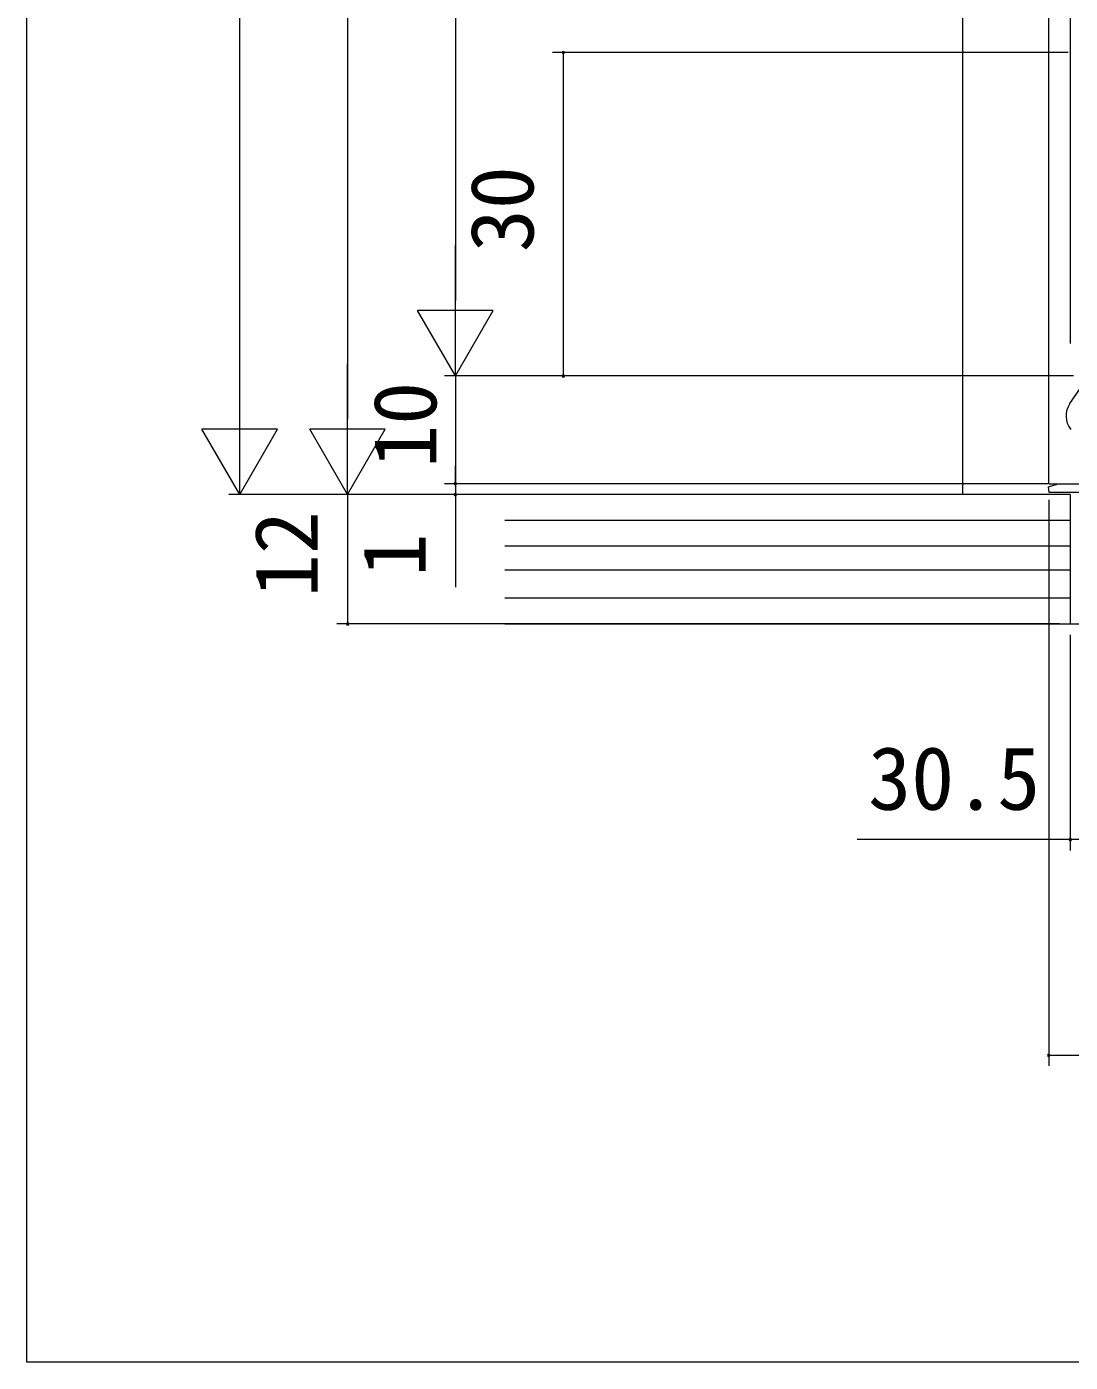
# Model space of a CAD drawing. Units: millimetres, scale not verified. Extents: x -1188 to -194, y -840 to 760.
# Drawn here: x -1188 to -1091.3, y -840 to -716.1 of the extents above; entities that cross this region are included whole.
import ezdxf
from ezdxf.enums import TextEntityAlignment as Align

# ---------------------------------------------------------------- set-up
doc = ezdxf.new("R2010")
doc.units = ezdxf.units.MM
doc.header["$LTSCALE"] = 4
for name, color, linetype, lineweight in [('0-2_YKK_ZWAK', 7, 'Continuous', 9), ('0-3_YKK_D', 6, 'Continuous', 9), ('0-4_YKK_11', 7, 'Continuous', 9), ('0-5_YKK_12', 2, 'Continuous', 9), ('0-7_YKK_13', 4, 'Continuous', 9), ('0-8_YSS_K', 3, 'Continuous', 9)]:
    doc.layers.add(name, color=color, linetype=linetype, lineweight=lineweight)
doc.styles.add('ＭＳ ゴシック', font='')
doc.styles.get('ＭＳ ゴシック').set_extended_font_data('MS Gothic')

msp = doc.modelspace()

# ---------------------------------------------------------------- linework, layer by layer
at = {"layer": '0-2_YKK_ZWAK'}
for p, q in [((-1188, -840), (-1188, 720)), ((-198, -840), (-1188, -840))]:
    msp.add_line(p, q, dxfattribs=at)
at = {"layer": '0-3_YKK_D'}
for p, q in [((-1168.26, -752.518), (-1168.26, -283.521)), ((-1158.26, -285.521), (-1158.26, -752.518)), ((-1148.26, -301.021), (-1148.26, -741.521)), ((-1091.462, -718.521), (-1139.26, -718.521)), ((-1138.26, -718.521), (-1138.26, -748.521)), ((-1148.26, -748.521), (-1148.26, -736.397)), ((-1144.76, -742.459), (-1151.76, -742.459)), ((-1148.26, -748.521), (-1151.76, -742.459)), ((-1148.26, -748.521), (-1144.76, -742.459)), ((-1168.26, -759.518), (-1168.26, -747.394)), ((-1158.26, -759.518), (-1158.26, -747.394)), ((-1091.262, -748.521), (-1149.26, -748.521)), ((-1098.762, -748.521), (-1149.26, -748.521)), ((-1148.26, -748.521), (-1148.26, -758.518)), ((-1090.962, -748.521), (-1139.26, -748.521)), ((-1164.76, -753.456), (-1171.76, -753.456)), ((-1168.26, -759.518), (-1171.76, -753.456)), ((-1168.26, -759.518), (-1164.76, -753.456)), ((-1154.76, -753.456), (-1161.76, -753.456)), ((-1158.26, -759.518), (-1161.76, -753.456)), ((-1158.26, -759.518), (-1154.76, -753.456)), ((-1148.26, -758.518), (-1148.26, -756.818)), ((-1093.339, -758.518), (-1149.26, -758.518)), ((-1093.339, -758.518), (-1149.26, -758.518)), ((-1092.262, -759.518), (-1169.26, -759.518)), ((-1092.262, -759.518), (-1159.26, -759.518)), ((-1092.262, -759.518), (-1159.26, -759.518)), ((-1158.26, -759.518), (-1158.26, -771.518)), ((-1092.262, -759.518), (-1149.26, -759.518)), ((-1093.262, -760.018), (-1093.262, -812.518)), ((-1092.262, -771.518), (-1159.26, -771.518)), ((-1091.262, -772.518), (-1091.262, -792.518)), ((-1091.262, -791.518), (-1111.002, -791.518)), ((-1060.762, -791.518), (-1091.262, -791.518)), ((-1093.262, -811.518), (-1058.762, -811.518))]:
    msp.add_line(p, q, dxfattribs=at)
msp.add_lwpolyline([(-1148.26, -758.518), (-1148.26, -759.518), (-1148.26, -768.118)], dxfattribs=at)
for centre, start, end in [((-1138.26, -718.521), 90, 270), ((-1138.26, -718.521), 270, 90), ((-1138.26, -748.521), 90, 270), ((-1138.26, -748.521), 270, 90), ((-1148.26, -758.518), 90, 270), ((-1148.26, -758.518), 90, 270), ((-1148.26, -758.518), 270, 90), ((-1148.26, -758.518), 270, 90), ((-1148.26, -759.518), 90, 270), ((-1148.26, -759.518), 270, 90), ((-1158.26, -771.518), 90, 270), ((-1158.26, -771.518), 270, 90), ((-1091.262, -791.518), 0, 180), ((-1091.262, -791.518), 180, 0), ((-1093.262, -811.518), 0, 180), ((-1093.262, -811.518), 180, 0)]:
    msp.add_arc(centre, 0.106, start, end, dxfattribs=at)
at = {"layer": '0-4_YKK_11'}
for p, q in [((-1093.295, -758.81), (-1092.386, -758.518)), ((-1093.215, -759.318), (-1093.295, -758.81)), ((-1089.762, -759.318), (-1093.215, -759.318)), ((-1092.386, -758.518), (-1088.762, -758.518))]:
    msp.add_line(p, q, dxfattribs=at)
at = {"layer": '0-5_YKK_12'}
for p, q in [((-1091.262, -435.184), (-1091.262, -745.521)), ((-1093.262, -758.521), (-1093.262, -521.821)), ((-1093.262, -758.521), (-1086.761, -758.521))]:
    msp.add_line(p, q, dxfattribs=at)
at = {"layer": '0-7_YKK_13'}
msp.add_line((-1091.306, -751.087), (-1090.248, -749.551), dxfattribs=at)
msp.add_arc((-1089.658, -752.221), 2, 145.44337, 218.71799, dxfattribs=at)
at = {"layer": '0-8_YSS_K'}
for p, q in [((-1101.259, -521.821), (-1101.259, -759.518)), ((-1091.262, -759.518), (-1143.68, -759.518)), ((-1091.262, -759.518), (-1091.262, -771.518)), ((-1091.262, -761.918), (-1143.68, -761.918)), ((-1091.262, -764.318), (-1143.68, -764.318)), ((-1091.262, -766.518), (-1143.68, -766.518)), ((-1091.262, -769.118), (-1143.68, -769.118)), ((-1143.68, -771.518), (-942.259, -771.518))]:
    msp.add_line(p, q, dxfattribs=at)

# ---------------------------------------------------------------- texts
at = {"layer": '0-3_YKK_D', "color": 4, "style": 'ＭＳ ゴシック'}
for s, p in [('30', (-1139.26, -737.041)), ('10', (-1148.26, -757.04)), ('12', (-1159.26, -769.038)), ('1', (-1149.26, -767.118))]:
    msp.add_text(s, height=5.865, rotation=90, dxfattribs=at).set_placement(p, align=Align.BOTTOM_LEFT)
msp.add_text('30.5', height=5.865, dxfattribs=at).set_placement((-1110.002, -790.518), align=Align.BOTTOM_LEFT)

doc.saveas('drawing.dxf')
